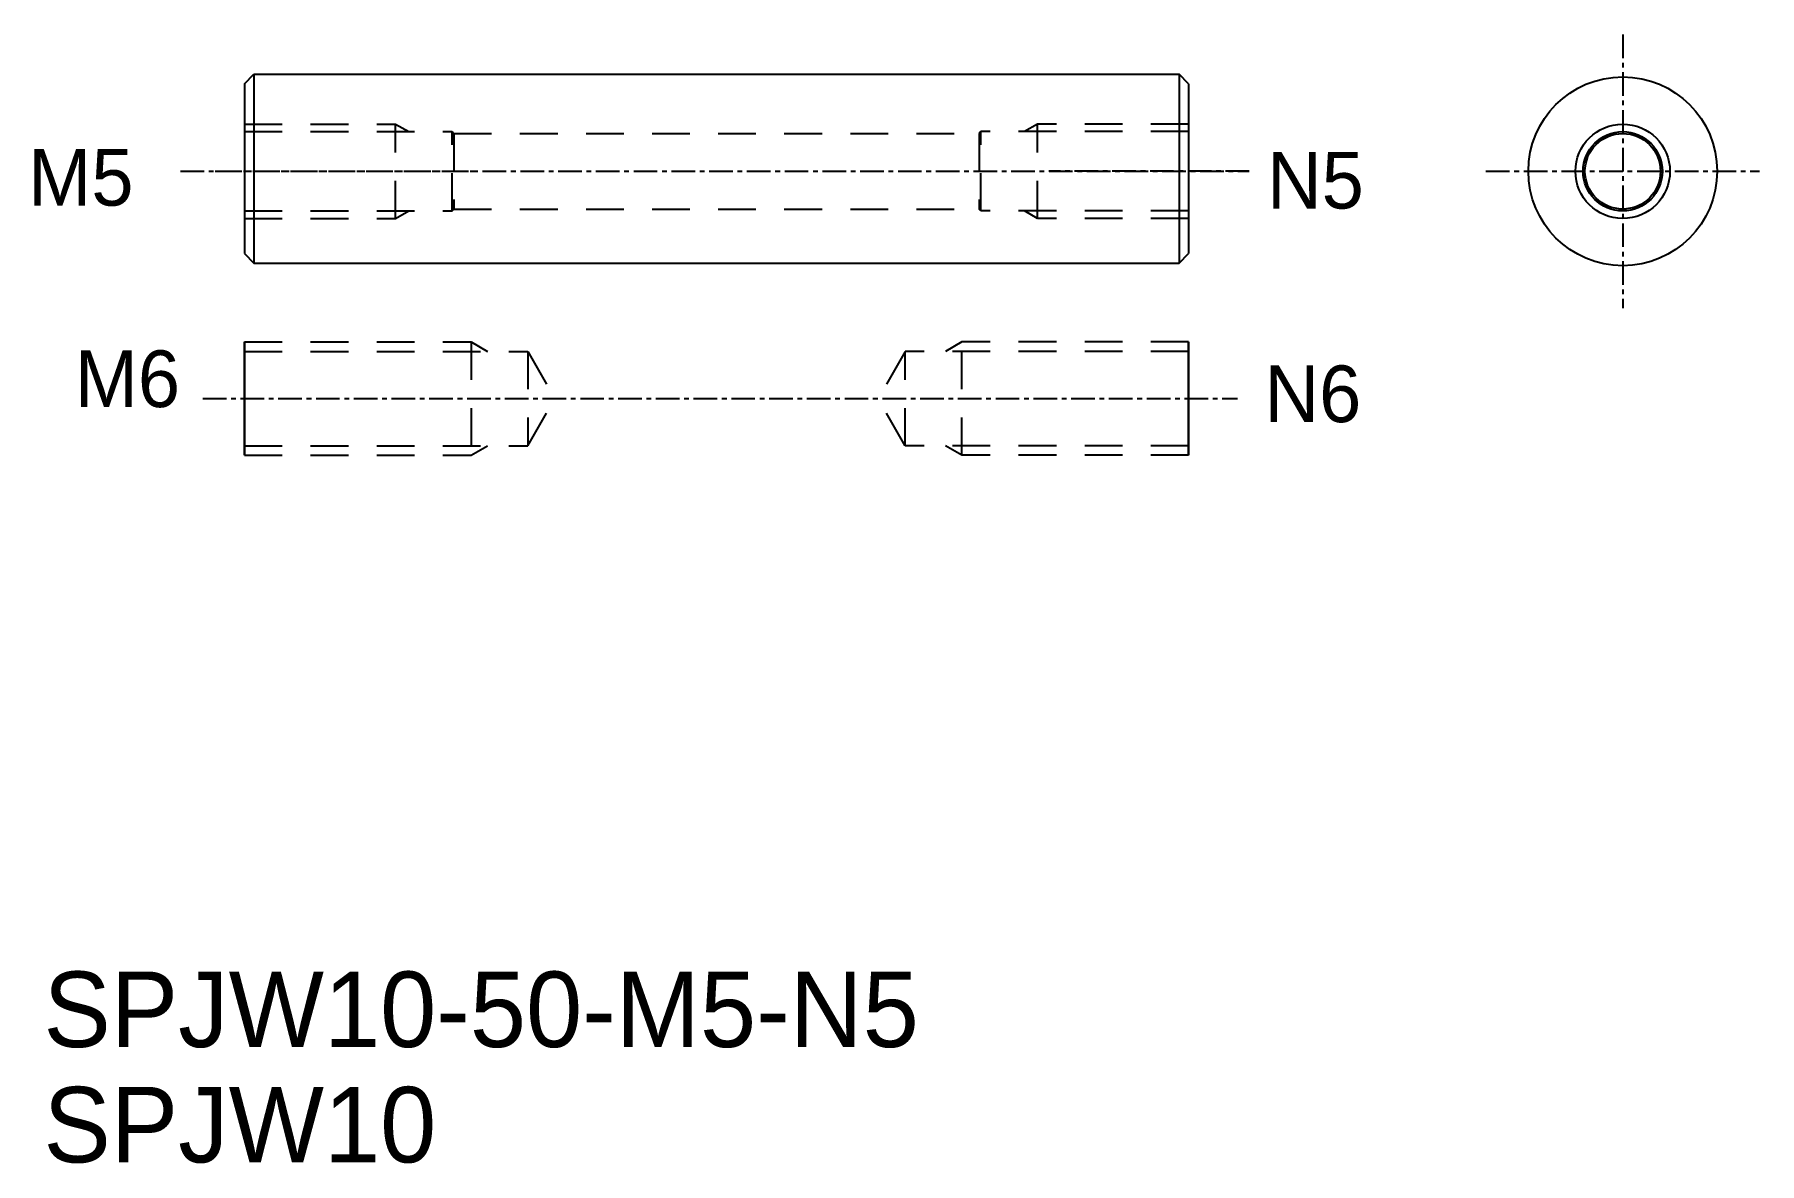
# Model space of a CAD drawing. Extents: x 273.9 to 365.3, y 80.7 to 140.5.
import ezdxf

# ---------------------------------------------------------------- set-up
doc = ezdxf.new("R2010")
doc.units = 0
doc.linetypes.add('CENTER', pattern=[2, 1.25, -0.25, 0.25, -0.25])
doc.linetypes.add('DASHED', pattern=[3.5, 2, -1.5])
doc.layers.get('0').update_dxf_attribs({"linetype": 'CONTINUOUS'})
doc.layers.add('CENTER', color=1, linetype='CENTER')

msp = doc.modelspace()

# ---------------------------------------------------------------- linework, layer by layer
at = {"color": 7, "linetype": 'CONTINUOUS'}
for p, q in [((285.066, 137.871), (285.566, 138.371)), ((285.566, 138.371), (334.566, 138.371)), ((285.566, 138.371), (285.566, 128.371)), ((334.566, 138.371), (334.566, 128.371)), ((335.066, 137.871), (334.566, 138.371)), ((285.066, 137.871), (285.066, 128.871)), ((335.066, 137.871), (335.066, 128.871)), ((285.066, 135.731), (285.066, 130.731)), ((285.066, 128.871), (285.566, 128.371)), ((334.566, 128.371), (335.066, 128.871)), ((285.566, 128.371), (334.566, 128.371)), ((285.066, 124.193), (285.066, 118.193)), ((285.066, 118.193), (285.066, 124.193)), ((335.066, 124.193), (335.066, 118.193)), ((335.066, 118.193), (335.066, 124.193))]:
    msp.add_line(p, q, dxfattribs=at)
for p, q in [((291.566, 138.371), (291.566, 138.371)), ((297.566, 138.371), (297.566, 138.371))]:
    msp.add_line(p, q)
at = {"color": 3, "linetype": 'DASHED'}
for p, q in [((285.066, 135.731), (293.066, 135.731)), ((285.066, 135.331), (296.066, 135.331)), ((293.066, 130.731), (293.066, 135.731)), ((293.066, 135.731), (293.759, 135.331)), ((296.066, 135.331), (296.153, 135.231)), ((296.066, 131.131), (296.066, 135.331)), ((296.153, 135.231), (323.979, 135.231)), ((296.153, 135.231), (296.153, 131.231)), ((324.066, 135.331), (323.979, 135.231)), ((323.979, 135.231), (323.979, 131.231)), ((335.066, 135.331), (324.066, 135.331)), ((324.066, 131.131), (324.066, 135.331)), ((327.066, 135.731), (326.373, 135.331)), ((335.066, 135.731), (327.066, 135.731)), ((327.066, 130.731), (327.066, 135.731)), ((285.066, 131.131), (296.066, 131.131)), ((285.066, 130.731), (293.066, 130.731)), ((293.066, 130.731), (293.759, 131.131)), ((296.066, 131.131), (296.153, 131.231)), ((296.153, 131.231), (323.979, 131.231)), ((324.066, 131.131), (323.979, 131.231)), ((335.066, 131.131), (324.066, 131.131)), ((327.066, 130.731), (326.373, 131.131)), ((335.066, 130.731), (327.066, 130.731)), ((285.066, 124.193), (297.066, 124.193)), ((285.066, 123.693), (300.066, 123.693)), ((297.066, 124.193), (297.066, 118.193)), ((297.066, 124.193), (297.932, 123.693)), ((300.066, 123.693), (301.509, 121.193)), ((300.066, 123.693), (300.066, 118.693)), ((320.066, 123.693), (318.623, 121.193)), ((335.066, 123.693), (320.066, 123.693)), ((320.066, 118.693), (320.066, 123.693)), ((323.066, 124.193), (322.2, 123.693)), ((335.066, 124.193), (323.066, 124.193)), ((323.066, 118.193), (323.066, 124.193)), ((300.066, 118.693), (301.509, 121.193)), ((320.066, 118.693), (318.623, 121.193)), ((285.066, 118.693), (300.066, 118.693)), ((285.066, 118.193), (297.066, 118.193)), ((297.066, 118.193), (297.932, 118.693)), ((335.066, 118.693), (320.066, 118.693)), ((323.066, 118.193), (322.2, 118.693)), ((335.066, 118.193), (323.066, 118.193))]:
    msp.add_line(p, q, dxfattribs=at)
at = {"color": 7, "linetype": 'CONTINUOUS'}
for radius in [5, 2]:
    msp.add_circle((358.066, 133.231), radius, dxfattribs=at)
at = {"color": 3}
msp.add_circle((358.066, 133.231), 2.5, dxfattribs=at)
at = {"color": 3, "linetype": 'CONTINUOUS'}
msp.add_circle((358.066, 133.231), 2.1, dxfattribs=at)
at = {"layer": 'CENTER', "color": 1, "linetype": 'CENTER'}
for p, q in [((358.066, 140.475), (358.066, 125.987)), ((283.508, 133.231), (297.461, 133.231)), ((338.279, 133.231), (327.671, 133.231)), ((350.822, 133.231), (365.31, 133.231)), ((282.853, 121.193), (337.666, 121.193))]:
    msp.add_line(p, q, dxfattribs=at)
at = {"layer": 'CENTER', "linetype": 'CENTER'}
msp.add_line((281.678, 133.231), (338.279, 133.231), dxfattribs=at)

# ---------------------------------------------------------------- texts
at = {"color": 7, "linetype": 'CONTINUOUS'}
for s, height, p in [('M5', 3, (273.61, 131.412)), ('N5', 3, (339.222, 131.259)), ('M6', 3, (276.076, 120.746)), ('N6', 3, (339.088, 119.948)), ('SPJW10-50-M5-N5', 4, (274.413, 86.855)), ('SPJW10', 4, (274.413, 80.747))]:
    msp.add_text(s, height=height, dxfattribs=at).set_placement(p)

doc.saveas('drawing.dxf')
